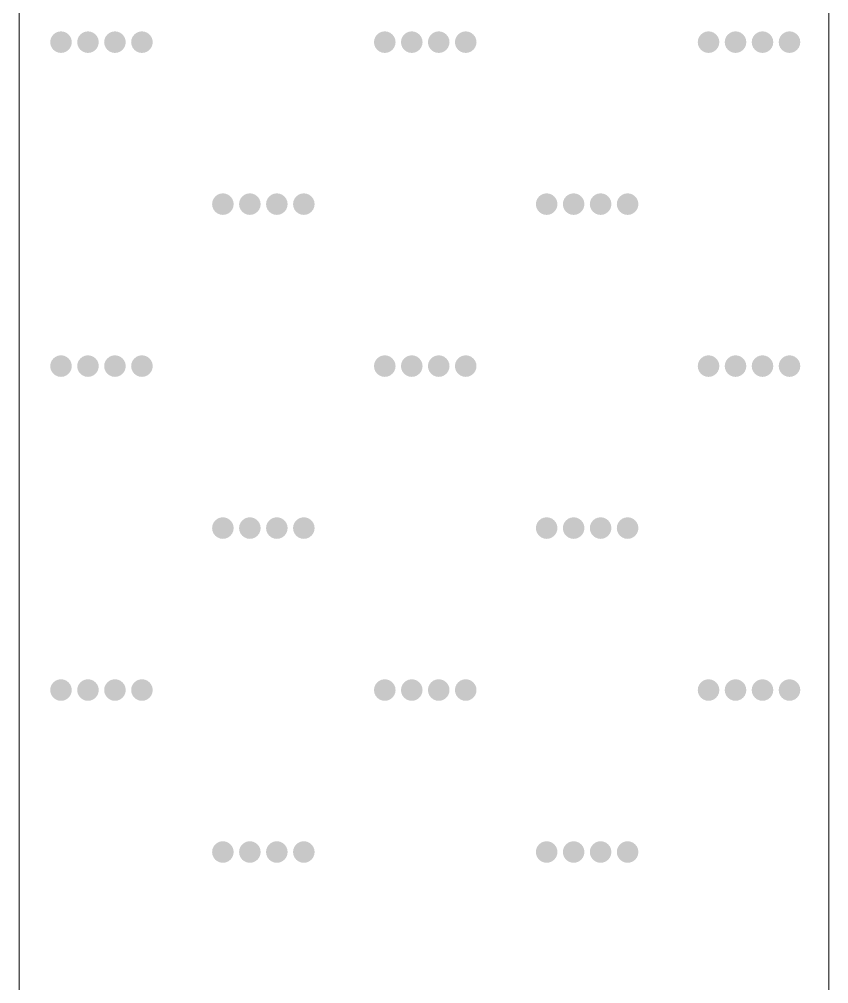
# Model space of a CAD drawing. Header units: inches. Extents: x -27 to 109, y -724 to 26.
# Drawn here: x 18.082 to 20.082, y -554.836 to -552.454 of the extents above; entities that cross this region are included whole.
import ezdxf

# ---------------------------------------------------------------- set-up
doc = ezdxf.new("R2010")
doc.units = ezdxf.units.IN
doc.header["$MEASUREMENT"] = 0
doc.layers.get('0').update_dxf_attribs({"lineweight": 0})

# ---------------------------------------------------------------- blocks, each defined once
blk = doc.blocks.new('lr_block_82')
at = {"true_color": 0x000000}
for points in [[(18.2105, -552.5176), (18.2114, -552.5107), (18.2105, -552.5037), (18.2078, -552.4973), (18.2035, -552.4919), (18.1981, -552.4876), (18.1917, -552.4849), (18.1847, -552.484), (18.1778, -552.4849), (18.1714, -552.4876), (18.1659, -552.4919), (18.1617, -552.4973), (18.159, -552.5037), (18.1581, -552.5107), (18.159, -552.5176), (18.1617, -552.524), (18.1659, -552.5295), (18.1714, -552.5337), (18.1778, -552.5364), (18.1847, -552.5373), (18.1917, -552.5364), (18.1981, -552.5337), (18.2035, -552.5295), (18.2078, -552.524)], [(18.2771, -552.5176), (18.2781, -552.5107), (18.2771, -552.5037), (18.2745, -552.4973), (18.2702, -552.4919), (18.2647, -552.4876), (18.2583, -552.4849), (18.2514, -552.484), (18.2445, -552.4849), (18.2381, -552.4876), (18.2326, -552.4919), (18.2283, -552.4973), (18.2257, -552.5037), (18.2247, -552.5107), (18.2257, -552.5176), (18.2283, -552.524), (18.2326, -552.5295), (18.2381, -552.5337), (18.2445, -552.5364), (18.2514, -552.5373), (18.2583, -552.5364), (18.2647, -552.5337), (18.2702, -552.5295), (18.2745, -552.524)], [(18.3438, -552.5176), (18.3447, -552.5107), (18.3438, -552.5037), (18.3411, -552.4973), (18.3369, -552.4919), (18.3314, -552.4876), (18.325, -552.4849), (18.3181, -552.484), (18.3111, -552.4849), (18.3047, -552.4876), (18.2993, -552.4919), (18.295, -552.4973), (18.2923, -552.5037), (18.2914, -552.5107), (18.2923, -552.5176), (18.295, -552.524), (18.2993, -552.5295), (18.3047, -552.5337), (18.3111, -552.5364), (18.3181, -552.5373), (18.325, -552.5364), (18.3314, -552.5337), (18.3369, -552.5295), (18.3411, -552.524)], [(18.4105, -552.5176), (18.4114, -552.5107), (18.4105, -552.5037), (18.4078, -552.4973), (18.4035, -552.4919), (18.3981, -552.4876), (18.3917, -552.4849), (18.3847, -552.484), (18.3778, -552.4849), (18.3714, -552.4876), (18.3659, -552.4919), (18.3617, -552.4973), (18.359, -552.5037), (18.3581, -552.5107), (18.359, -552.5176), (18.3617, -552.524), (18.3659, -552.5295), (18.3714, -552.5337), (18.3778, -552.5364), (18.3847, -552.5373), (18.3917, -552.5364), (18.3981, -552.5337), (18.4035, -552.5295), (18.4078, -552.524)], [(19.0105, -552.5176), (19.0114, -552.5107), (19.0105, -552.5037), (19.0078, -552.4973), (19.0035, -552.4919), (18.9981, -552.4876), (18.9917, -552.4849), (18.9847, -552.484), (18.9778, -552.4849), (18.9714, -552.4876), (18.9659, -552.4919), (18.9617, -552.4973), (18.959, -552.5037), (18.9581, -552.5107), (18.959, -552.5176), (18.9617, -552.524), (18.9659, -552.5295), (18.9714, -552.5337), (18.9778, -552.5364), (18.9847, -552.5373), (18.9917, -552.5364), (18.9981, -552.5337), (19.0035, -552.5295), (19.0078, -552.524)], [(19.0771, -552.5176), (19.0781, -552.5107), (19.0771, -552.5037), (19.0745, -552.4973), (19.0702, -552.4919), (19.0647, -552.4876), (19.0583, -552.4849), (19.0514, -552.484), (19.0445, -552.4849), (19.0381, -552.4876), (19.0326, -552.4919), (19.0283, -552.4973), (19.0257, -552.5037), (19.0247, -552.5107), (19.0257, -552.5176), (19.0283, -552.524), (19.0326, -552.5295), (19.0381, -552.5337), (19.0445, -552.5364), (19.0514, -552.5373), (19.0583, -552.5364), (19.0647, -552.5337), (19.0702, -552.5295), (19.0745, -552.524)], [(19.1438, -552.5176), (19.1447, -552.5107), (19.1438, -552.5037), (19.1411, -552.4973), (19.1369, -552.4919), (19.1314, -552.4876), (19.125, -552.4849), (19.1181, -552.484), (19.1111, -552.4849), (19.1047, -552.4876), (19.0993, -552.4919), (19.095, -552.4973), (19.0923, -552.5037), (19.0914, -552.5107), (19.0923, -552.5176), (19.095, -552.524), (19.0993, -552.5295), (19.1047, -552.5337), (19.1111, -552.5364), (19.1181, -552.5373), (19.125, -552.5364), (19.1314, -552.5337), (19.1369, -552.5295), (19.1411, -552.524)], [(19.2105, -552.5176), (19.2114, -552.5107), (19.2105, -552.5037), (19.2078, -552.4973), (19.2035, -552.4919), (19.1981, -552.4876), (19.1917, -552.4849), (19.1847, -552.484), (19.1778, -552.4849), (19.1714, -552.4876), (19.1659, -552.4919), (19.1617, -552.4973), (19.159, -552.5037), (19.1581, -552.5107), (19.159, -552.5176), (19.1617, -552.524), (19.1659, -552.5295), (19.1714, -552.5337), (19.1778, -552.5364), (19.1847, -552.5373), (19.1917, -552.5364), (19.1981, -552.5337), (19.2035, -552.5295), (19.2078, -552.524)], [(19.8105, -552.5176), (19.8114, -552.5107), (19.8105, -552.5037), (19.8078, -552.4973), (19.8035, -552.4919), (19.7981, -552.4876), (19.7917, -552.4849), (19.7847, -552.484), (19.7778, -552.4849), (19.7714, -552.4876), (19.7659, -552.4919), (19.7617, -552.4973), (19.759, -552.5037), (19.7581, -552.5107), (19.759, -552.5176), (19.7617, -552.524), (19.7659, -552.5295), (19.7714, -552.5337), (19.7778, -552.5364), (19.7847, -552.5373), (19.7917, -552.5364), (19.7981, -552.5337), (19.8035, -552.5295), (19.8078, -552.524)], [(19.8771, -552.5176), (19.8781, -552.5107), (19.8771, -552.5037), (19.8745, -552.4973), (19.8702, -552.4919), (19.8647, -552.4876), (19.8583, -552.4849), (19.8514, -552.484), (19.8445, -552.4849), (19.8381, -552.4876), (19.8326, -552.4919), (19.8283, -552.4973), (19.8257, -552.5037), (19.8247, -552.5107), (19.8257, -552.5176), (19.8283, -552.524), (19.8326, -552.5295), (19.8381, -552.5337), (19.8445, -552.5364), (19.8514, -552.5373), (19.8583, -552.5364), (19.8647, -552.5337), (19.8702, -552.5295), (19.8745, -552.524)], [(19.9438, -552.5176), (19.9447, -552.5107), (19.9438, -552.5037), (19.9411, -552.4973), (19.9369, -552.4919), (19.9314, -552.4876), (19.925, -552.4849), (19.9181, -552.484), (19.9111, -552.4849), (19.9047, -552.4876), (19.8993, -552.4919), (19.895, -552.4973), (19.8923, -552.5037), (19.8914, -552.5107), (19.8923, -552.5176), (19.895, -552.524), (19.8993, -552.5295), (19.9047, -552.5337), (19.9111, -552.5364), (19.9181, -552.5373), (19.925, -552.5364), (19.9314, -552.5337), (19.9369, -552.5295), (19.9411, -552.524)], [(20.0105, -552.5176), (20.0114, -552.5107), (20.0105, -552.5037), (20.0078, -552.4973), (20.0035, -552.4919), (19.9981, -552.4876), (19.9917, -552.4849), (19.9847, -552.484), (19.9778, -552.4849), (19.9714, -552.4876), (19.9659, -552.4919), (19.9617, -552.4973), (19.959, -552.5037), (19.9581, -552.5107), (19.959, -552.5176), (19.9617, -552.524), (19.9659, -552.5295), (19.9714, -552.5337), (19.9778, -552.5364), (19.9847, -552.5373), (19.9917, -552.5364), (19.9981, -552.5337), (20.0035, -552.5295), (20.0078, -552.524)], [(18.6105, -552.9176), (18.6114, -552.9107), (18.6105, -552.9037), (18.6078, -552.8973), (18.6035, -552.8919), (18.5981, -552.8876), (18.5917, -552.8849), (18.5847, -552.884), (18.5778, -552.8849), (18.5714, -552.8876), (18.5659, -552.8919), (18.5617, -552.8973), (18.559, -552.9037), (18.5581, -552.9107), (18.559, -552.9176), (18.5617, -552.924), (18.5659, -552.9295), (18.5714, -552.9337), (18.5778, -552.9364), (18.5847, -552.9373), (18.5917, -552.9364), (18.5981, -552.9337), (18.6035, -552.9295), (18.6078, -552.924)], [(18.6771, -552.9176), (18.6781, -552.9107), (18.6771, -552.9037), (18.6745, -552.8973), (18.6702, -552.8919), (18.6647, -552.8876), (18.6583, -552.8849), (18.6514, -552.884), (18.6445, -552.8849), (18.6381, -552.8876), (18.6326, -552.8919), (18.6283, -552.8973), (18.6257, -552.9037), (18.6247, -552.9107), (18.6257, -552.9176), (18.6283, -552.924), (18.6326, -552.9295), (18.6381, -552.9337), (18.6445, -552.9364), (18.6514, -552.9373), (18.6583, -552.9364), (18.6647, -552.9337), (18.6702, -552.9295), (18.6745, -552.924)], [(18.7438, -552.9176), (18.7447, -552.9107), (18.7438, -552.9037), (18.7411, -552.8973), (18.7369, -552.8919), (18.7314, -552.8876), (18.725, -552.8849), (18.7181, -552.884), (18.7111, -552.8849), (18.7047, -552.8876), (18.6993, -552.8919), (18.695, -552.8973), (18.6923, -552.9037), (18.6914, -552.9107), (18.6923, -552.9176), (18.695, -552.924), (18.6993, -552.9295), (18.7047, -552.9337), (18.7111, -552.9364), (18.7181, -552.9373), (18.725, -552.9364), (18.7314, -552.9337), (18.7369, -552.9295), (18.7411, -552.924)], [(18.8105, -552.9176), (18.8114, -552.9107), (18.8105, -552.9037), (18.8078, -552.8973), (18.8035, -552.8919), (18.7981, -552.8876), (18.7917, -552.8849), (18.7847, -552.884), (18.7778, -552.8849), (18.7714, -552.8876), (18.7659, -552.8919), (18.7617, -552.8973), (18.759, -552.9037), (18.7581, -552.9107), (18.759, -552.9176), (18.7617, -552.924), (18.7659, -552.9295), (18.7714, -552.9337), (18.7778, -552.9364), (18.7847, -552.9373), (18.7917, -552.9364), (18.7981, -552.9337), (18.8035, -552.9295), (18.8078, -552.924)], [(19.4105, -552.9176), (19.4114, -552.9107), (19.4105, -552.9037), (19.4078, -552.8973), (19.4035, -552.8919), (19.3981, -552.8876), (19.3917, -552.8849), (19.3847, -552.884), (19.3778, -552.8849), (19.3714, -552.8876), (19.3659, -552.8919), (19.3617, -552.8973), (19.359, -552.9037), (19.3581, -552.9107), (19.359, -552.9176), (19.3617, -552.924), (19.3659, -552.9295), (19.3714, -552.9337), (19.3778, -552.9364), (19.3847, -552.9373), (19.3917, -552.9364), (19.3981, -552.9337), (19.4035, -552.9295), (19.4078, -552.924)], [(19.4771, -552.9176), (19.4781, -552.9107), (19.4771, -552.9037), (19.4745, -552.8973), (19.4702, -552.8919), (19.4647, -552.8876), (19.4583, -552.8849), (19.4514, -552.884), (19.4445, -552.8849), (19.4381, -552.8876), (19.4326, -552.8919), (19.4283, -552.8973), (19.4257, -552.9037), (19.4247, -552.9107), (19.4257, -552.9176), (19.4283, -552.924), (19.4326, -552.9295), (19.4381, -552.9337), (19.4445, -552.9364), (19.4514, -552.9373), (19.4583, -552.9364), (19.4647, -552.9337), (19.4702, -552.9295), (19.4745, -552.924)], [(19.5438, -552.9176), (19.5447, -552.9107), (19.5438, -552.9037), (19.5411, -552.8973), (19.5369, -552.8919), (19.5314, -552.8876), (19.525, -552.8849), (19.5181, -552.884), (19.5111, -552.8849), (19.5047, -552.8876), (19.4993, -552.8919), (19.495, -552.8973), (19.4923, -552.9037), (19.4914, -552.9107), (19.4923, -552.9176), (19.495, -552.924), (19.4993, -552.9295), (19.5047, -552.9337), (19.5111, -552.9364), (19.5181, -552.9373), (19.525, -552.9364), (19.5314, -552.9337), (19.5369, -552.9295), (19.5411, -552.924)], [(19.6105, -552.9176), (19.6114, -552.9107), (19.6105, -552.9037), (19.6078, -552.8973), (19.6035, -552.8919), (19.5981, -552.8876), (19.5917, -552.8849), (19.5847, -552.884), (19.5778, -552.8849), (19.5714, -552.8876), (19.5659, -552.8919), (19.5617, -552.8973), (19.559, -552.9037), (19.5581, -552.9107), (19.559, -552.9176), (19.5617, -552.924), (19.5659, -552.9295), (19.5714, -552.9337), (19.5778, -552.9364), (19.5847, -552.9373), (19.5917, -552.9364), (19.5981, -552.9337), (19.6035, -552.9295), (19.6078, -552.924)], [(18.2105, -553.3176), (18.2114, -553.3107), (18.2105, -553.3037), (18.2078, -553.2973), (18.2035, -553.2919), (18.1981, -553.2876), (18.1917, -553.2849), (18.1847, -553.284), (18.1778, -553.2849), (18.1714, -553.2876), (18.1659, -553.2919), (18.1617, -553.2973), (18.159, -553.3037), (18.1581, -553.3107), (18.159, -553.3176), (18.1617, -553.324), (18.1659, -553.3295), (18.1714, -553.3337), (18.1778, -553.3364), (18.1847, -553.3373), (18.1917, -553.3364), (18.1981, -553.3337), (18.2035, -553.3295), (18.2078, -553.324)], [(18.2771, -553.3176), (18.2781, -553.3107), (18.2771, -553.3037), (18.2745, -553.2973), (18.2702, -553.2919), (18.2647, -553.2876), (18.2583, -553.2849), (18.2514, -553.284), (18.2445, -553.2849), (18.2381, -553.2876), (18.2326, -553.2919), (18.2283, -553.2973), (18.2257, -553.3037), (18.2247, -553.3107), (18.2257, -553.3176), (18.2283, -553.324), (18.2326, -553.3295), (18.2381, -553.3337), (18.2445, -553.3364), (18.2514, -553.3373), (18.2583, -553.3364), (18.2647, -553.3337), (18.2702, -553.3295), (18.2745, -553.324)], [(18.3438, -553.3176), (18.3447, -553.3107), (18.3438, -553.3037), (18.3411, -553.2973), (18.3369, -553.2919), (18.3314, -553.2876), (18.325, -553.2849), (18.3181, -553.284), (18.3111, -553.2849), (18.3047, -553.2876), (18.2993, -553.2919), (18.295, -553.2973), (18.2923, -553.3037), (18.2914, -553.3107), (18.2923, -553.3176), (18.295, -553.324), (18.2993, -553.3295), (18.3047, -553.3337), (18.3111, -553.3364), (18.3181, -553.3373), (18.325, -553.3364), (18.3314, -553.3337), (18.3369, -553.3295), (18.3411, -553.324)], [(18.4105, -553.3176), (18.4114, -553.3107), (18.4105, -553.3037), (18.4078, -553.2973), (18.4035, -553.2919), (18.3981, -553.2876), (18.3917, -553.2849), (18.3847, -553.284), (18.3778, -553.2849), (18.3714, -553.2876), (18.3659, -553.2919), (18.3617, -553.2973), (18.359, -553.3037), (18.3581, -553.3107), (18.359, -553.3176), (18.3617, -553.324), (18.3659, -553.3295), (18.3714, -553.3337), (18.3778, -553.3364), (18.3847, -553.3373), (18.3917, -553.3364), (18.3981, -553.3337), (18.4035, -553.3295), (18.4078, -553.324)], [(19.0105, -553.3176), (19.0114, -553.3107), (19.0105, -553.3037), (19.0078, -553.2973), (19.0035, -553.2919), (18.9981, -553.2876), (18.9917, -553.2849), (18.9847, -553.284), (18.9778, -553.2849), (18.9714, -553.2876), (18.9659, -553.2919), (18.9617, -553.2973), (18.959, -553.3037), (18.9581, -553.3107), (18.959, -553.3176), (18.9617, -553.324), (18.9659, -553.3295), (18.9714, -553.3337), (18.9778, -553.3364), (18.9847, -553.3373), (18.9917, -553.3364), (18.9981, -553.3337), (19.0035, -553.3295), (19.0078, -553.324)], [(19.0771, -553.3176), (19.0781, -553.3107), (19.0771, -553.3037), (19.0745, -553.2973), (19.0702, -553.2919), (19.0647, -553.2876), (19.0583, -553.2849), (19.0514, -553.284), (19.0445, -553.2849), (19.0381, -553.2876), (19.0326, -553.2919), (19.0283, -553.2973), (19.0257, -553.3037), (19.0247, -553.3107), (19.0257, -553.3176), (19.0283, -553.324), (19.0326, -553.3295), (19.0381, -553.3337), (19.0445, -553.3364), (19.0514, -553.3373), (19.0583, -553.3364), (19.0647, -553.3337), (19.0702, -553.3295), (19.0745, -553.324)], [(19.1438, -553.3176), (19.1447, -553.3107), (19.1438, -553.3037), (19.1411, -553.2973), (19.1369, -553.2919), (19.1314, -553.2876), (19.125, -553.2849), (19.1181, -553.284), (19.1111, -553.2849), (19.1047, -553.2876), (19.0993, -553.2919), (19.095, -553.2973), (19.0923, -553.3037), (19.0914, -553.3107), (19.0923, -553.3176), (19.095, -553.324), (19.0993, -553.3295), (19.1047, -553.3337), (19.1111, -553.3364), (19.1181, -553.3373), (19.125, -553.3364), (19.1314, -553.3337), (19.1369, -553.3295), (19.1411, -553.324)], [(19.2105, -553.3176), (19.2114, -553.3107), (19.2105, -553.3037), (19.2078, -553.2973), (19.2035, -553.2919), (19.1981, -553.2876), (19.1917, -553.2849), (19.1847, -553.284), (19.1778, -553.2849), (19.1714, -553.2876), (19.1659, -553.2919), (19.1617, -553.2973), (19.159, -553.3037), (19.1581, -553.3107), (19.159, -553.3176), (19.1617, -553.324), (19.1659, -553.3295), (19.1714, -553.3337), (19.1778, -553.3364), (19.1847, -553.3373), (19.1917, -553.3364), (19.1981, -553.3337), (19.2035, -553.3295), (19.2078, -553.324)], [(19.8105, -553.3176), (19.8114, -553.3107), (19.8105, -553.3037), (19.8078, -553.2973), (19.8035, -553.2919), (19.7981, -553.2876), (19.7917, -553.2849), (19.7847, -553.284), (19.7778, -553.2849), (19.7714, -553.2876), (19.7659, -553.2919), (19.7617, -553.2973), (19.759, -553.3037), (19.7581, -553.3107), (19.759, -553.3176), (19.7617, -553.324), (19.7659, -553.3295), (19.7714, -553.3337), (19.7778, -553.3364), (19.7847, -553.3373), (19.7917, -553.3364), (19.7981, -553.3337), (19.8035, -553.3295), (19.8078, -553.324)], [(19.8771, -553.3176), (19.8781, -553.3107), (19.8771, -553.3037), (19.8745, -553.2973), (19.8702, -553.2919), (19.8647, -553.2876), (19.8583, -553.2849), (19.8514, -553.284), (19.8445, -553.2849), (19.8381, -553.2876), (19.8326, -553.2919), (19.8283, -553.2973), (19.8257, -553.3037), (19.8247, -553.3107), (19.8257, -553.3176), (19.8283, -553.324), (19.8326, -553.3295), (19.8381, -553.3337), (19.8445, -553.3364), (19.8514, -553.3373), (19.8583, -553.3364), (19.8647, -553.3337), (19.8702, -553.3295), (19.8745, -553.324)], [(19.9438, -553.3176), (19.9447, -553.3107), (19.9438, -553.3037), (19.9411, -553.2973), (19.9369, -553.2919), (19.9314, -553.2876), (19.925, -553.2849), (19.9181, -553.284), (19.9111, -553.2849), (19.9047, -553.2876), (19.8993, -553.2919), (19.895, -553.2973), (19.8923, -553.3037), (19.8914, -553.3107), (19.8923, -553.3176), (19.895, -553.324), (19.8993, -553.3295), (19.9047, -553.3337), (19.9111, -553.3364), (19.9181, -553.3373), (19.925, -553.3364), (19.9314, -553.3337), (19.9369, -553.3295), (19.9411, -553.324)], [(20.0105, -553.3176), (20.0114, -553.3107), (20.0105, -553.3037), (20.0078, -553.2973), (20.0035, -553.2919), (19.9981, -553.2876), (19.9917, -553.2849), (19.9847, -553.284), (19.9778, -553.2849), (19.9714, -553.2876), (19.9659, -553.2919), (19.9617, -553.2973), (19.959, -553.3037), (19.9581, -553.3107), (19.959, -553.3176), (19.9617, -553.324), (19.9659, -553.3295), (19.9714, -553.3337), (19.9778, -553.3364), (19.9847, -553.3373), (19.9917, -553.3364), (19.9981, -553.3337), (20.0035, -553.3295), (20.0078, -553.324)], [(18.6105, -553.7176), (18.6114, -553.7107), (18.6105, -553.7037), (18.6078, -553.6973), (18.6035, -553.6919), (18.5981, -553.6876), (18.5917, -553.6849), (18.5847, -553.684), (18.5778, -553.6849), (18.5714, -553.6876), (18.5659, -553.6919), (18.5617, -553.6973), (18.559, -553.7037), (18.5581, -553.7107), (18.559, -553.7176), (18.5617, -553.724), (18.5659, -553.7295), (18.5714, -553.7337), (18.5778, -553.7364), (18.5847, -553.7373), (18.5917, -553.7364), (18.5981, -553.7337), (18.6035, -553.7295), (18.6078, -553.724)], [(18.6771, -553.7176), (18.6781, -553.7107), (18.6771, -553.7037), (18.6745, -553.6973), (18.6702, -553.6919), (18.6647, -553.6876), (18.6583, -553.6849), (18.6514, -553.684), (18.6445, -553.6849), (18.6381, -553.6876), (18.6326, -553.6919), (18.6283, -553.6973), (18.6257, -553.7037), (18.6247, -553.7107), (18.6257, -553.7176), (18.6283, -553.724), (18.6326, -553.7295), (18.6381, -553.7337), (18.6445, -553.7364), (18.6514, -553.7373), (18.6583, -553.7364), (18.6647, -553.7337), (18.6702, -553.7295), (18.6745, -553.724)], [(18.7438, -553.7176), (18.7447, -553.7107), (18.7438, -553.7037), (18.7411, -553.6973), (18.7369, -553.6919), (18.7314, -553.6876), (18.725, -553.6849), (18.7181, -553.684), (18.7111, -553.6849), (18.7047, -553.6876), (18.6993, -553.6919), (18.695, -553.6973), (18.6923, -553.7037), (18.6914, -553.7107), (18.6923, -553.7176), (18.695, -553.724), (18.6993, -553.7295), (18.7047, -553.7337), (18.7111, -553.7364), (18.7181, -553.7373), (18.725, -553.7364), (18.7314, -553.7337), (18.7369, -553.7295), (18.7411, -553.724)], [(18.8105, -553.7176), (18.8114, -553.7107), (18.8105, -553.7037), (18.8078, -553.6973), (18.8035, -553.6919), (18.7981, -553.6876), (18.7917, -553.6849), (18.7847, -553.684), (18.7778, -553.6849), (18.7714, -553.6876), (18.7659, -553.6919), (18.7617, -553.6973), (18.759, -553.7037), (18.7581, -553.7107), (18.759, -553.7176), (18.7617, -553.724), (18.7659, -553.7295), (18.7714, -553.7337), (18.7778, -553.7364), (18.7847, -553.7373), (18.7917, -553.7364), (18.7981, -553.7337), (18.8035, -553.7295), (18.8078, -553.724)], [(19.4105, -553.7176), (19.4114, -553.7107), (19.4105, -553.7037), (19.4078, -553.6973), (19.4035, -553.6919), (19.3981, -553.6876), (19.3917, -553.6849), (19.3847, -553.684), (19.3778, -553.6849), (19.3714, -553.6876), (19.3659, -553.6919), (19.3617, -553.6973), (19.359, -553.7037), (19.3581, -553.7107), (19.359, -553.7176), (19.3617, -553.724), (19.3659, -553.7295), (19.3714, -553.7337), (19.3778, -553.7364), (19.3847, -553.7373), (19.3917, -553.7364), (19.3981, -553.7337), (19.4035, -553.7295), (19.4078, -553.724)], [(19.4771, -553.7176), (19.4781, -553.7107), (19.4771, -553.7037), (19.4745, -553.6973), (19.4702, -553.6919), (19.4647, -553.6876), (19.4583, -553.6849), (19.4514, -553.684), (19.4445, -553.6849), (19.4381, -553.6876), (19.4326, -553.6919), (19.4283, -553.6973), (19.4257, -553.7037), (19.4247, -553.7107), (19.4257, -553.7176), (19.4283, -553.724), (19.4326, -553.7295), (19.4381, -553.7337), (19.4445, -553.7364), (19.4514, -553.7373), (19.4583, -553.7364), (19.4647, -553.7337), (19.4702, -553.7295), (19.4745, -553.724)], [(19.5438, -553.7176), (19.5447, -553.7107), (19.5438, -553.7037), (19.5411, -553.6973), (19.5369, -553.6919), (19.5314, -553.6876), (19.525, -553.6849), (19.5181, -553.684), (19.5111, -553.6849), (19.5047, -553.6876), (19.4993, -553.6919), (19.495, -553.6973), (19.4923, -553.7037), (19.4914, -553.7107), (19.4923, -553.7176), (19.495, -553.724), (19.4993, -553.7295), (19.5047, -553.7337), (19.5111, -553.7364), (19.5181, -553.7373), (19.525, -553.7364), (19.5314, -553.7337), (19.5369, -553.7295), (19.5411, -553.724)], [(19.6105, -553.7176), (19.6114, -553.7107), (19.6105, -553.7037), (19.6078, -553.6973), (19.6035, -553.6919), (19.5981, -553.6876), (19.5917, -553.6849), (19.5847, -553.684), (19.5778, -553.6849), (19.5714, -553.6876), (19.5659, -553.6919), (19.5617, -553.6973), (19.559, -553.7037), (19.5581, -553.7107), (19.559, -553.7176), (19.5617, -553.724), (19.5659, -553.7295), (19.5714, -553.7337), (19.5778, -553.7364), (19.5847, -553.7373), (19.5917, -553.7364), (19.5981, -553.7337), (19.6035, -553.7295), (19.6078, -553.724)], [(18.2105, -554.1176), (18.2114, -554.1107), (18.2105, -554.1037), (18.2078, -554.0973), (18.2035, -554.0919), (18.1981, -554.0876), (18.1917, -554.0849), (18.1847, -554.084), (18.1778, -554.0849), (18.1714, -554.0876), (18.1659, -554.0919), (18.1617, -554.0973), (18.159, -554.1037), (18.1581, -554.1107), (18.159, -554.1176), (18.1617, -554.124), (18.1659, -554.1295), (18.1714, -554.1337), (18.1778, -554.1364), (18.1847, -554.1373), (18.1917, -554.1364), (18.1981, -554.1337), (18.2035, -554.1295), (18.2078, -554.124)], [(18.2771, -554.1176), (18.2781, -554.1107), (18.2771, -554.1037), (18.2745, -554.0973), (18.2702, -554.0919), (18.2647, -554.0876), (18.2583, -554.0849), (18.2514, -554.084), (18.2445, -554.0849), (18.2381, -554.0876), (18.2326, -554.0919), (18.2283, -554.0973), (18.2257, -554.1037), (18.2247, -554.1107), (18.2257, -554.1176), (18.2283, -554.124), (18.2326, -554.1295), (18.2381, -554.1337), (18.2445, -554.1364), (18.2514, -554.1373), (18.2583, -554.1364), (18.2647, -554.1337), (18.2702, -554.1295), (18.2745, -554.124)], [(18.3438, -554.1176), (18.3447, -554.1107), (18.3438, -554.1037), (18.3411, -554.0973), (18.3369, -554.0919), (18.3314, -554.0876), (18.325, -554.0849), (18.3181, -554.084), (18.3111, -554.0849), (18.3047, -554.0876), (18.2993, -554.0919), (18.295, -554.0973), (18.2923, -554.1037), (18.2914, -554.1107), (18.2923, -554.1176), (18.295, -554.124), (18.2993, -554.1295), (18.3047, -554.1337), (18.3111, -554.1364), (18.3181, -554.1373), (18.325, -554.1364), (18.3314, -554.1337), (18.3369, -554.1295), (18.3411, -554.124)], [(18.4105, -554.1176), (18.4114, -554.1107), (18.4105, -554.1037), (18.4078, -554.0973), (18.4035, -554.0919), (18.3981, -554.0876), (18.3917, -554.0849), (18.3847, -554.084), (18.3778, -554.0849), (18.3714, -554.0876), (18.3659, -554.0919), (18.3617, -554.0973), (18.359, -554.1037), (18.3581, -554.1107), (18.359, -554.1176), (18.3617, -554.124), (18.3659, -554.1295), (18.3714, -554.1337), (18.3778, -554.1364), (18.3847, -554.1373), (18.3917, -554.1364), (18.3981, -554.1337), (18.4035, -554.1295), (18.4078, -554.124)], [(19.0105, -554.1176), (19.0114, -554.1107), (19.0105, -554.1037), (19.0078, -554.0973), (19.0035, -554.0919), (18.9981, -554.0876), (18.9917, -554.0849), (18.9847, -554.084), (18.9778, -554.0849), (18.9714, -554.0876), (18.9659, -554.0919), (18.9617, -554.0973), (18.959, -554.1037), (18.9581, -554.1107), (18.959, -554.1176), (18.9617, -554.124), (18.9659, -554.1295), (18.9714, -554.1337), (18.9778, -554.1364), (18.9847, -554.1373), (18.9917, -554.1364), (18.9981, -554.1337), (19.0035, -554.1295), (19.0078, -554.124)], [(19.0771, -554.1176), (19.0781, -554.1107), (19.0771, -554.1037), (19.0745, -554.0973), (19.0702, -554.0919), (19.0647, -554.0876), (19.0583, -554.0849), (19.0514, -554.084), (19.0445, -554.0849), (19.0381, -554.0876), (19.0326, -554.0919), (19.0283, -554.0973), (19.0257, -554.1037), (19.0247, -554.1107), (19.0257, -554.1176), (19.0283, -554.124), (19.0326, -554.1295), (19.0381, -554.1337), (19.0445, -554.1364), (19.0514, -554.1373), (19.0583, -554.1364), (19.0647, -554.1337), (19.0702, -554.1295), (19.0745, -554.124)], [(19.1438, -554.1176), (19.1447, -554.1107), (19.1438, -554.1037), (19.1411, -554.0973), (19.1369, -554.0919), (19.1314, -554.0876), (19.125, -554.0849), (19.1181, -554.084), (19.1111, -554.0849), (19.1047, -554.0876), (19.0993, -554.0919), (19.095, -554.0973), (19.0923, -554.1037), (19.0914, -554.1107), (19.0923, -554.1176), (19.095, -554.124), (19.0993, -554.1295), (19.1047, -554.1337), (19.1111, -554.1364), (19.1181, -554.1373), (19.125, -554.1364), (19.1314, -554.1337), (19.1369, -554.1295), (19.1411, -554.124)], [(19.2105, -554.1176), (19.2114, -554.1107), (19.2105, -554.1037), (19.2078, -554.0973), (19.2035, -554.0919), (19.1981, -554.0876), (19.1917, -554.0849), (19.1847, -554.084), (19.1778, -554.0849), (19.1714, -554.0876), (19.1659, -554.0919), (19.1617, -554.0973), (19.159, -554.1037), (19.1581, -554.1107), (19.159, -554.1176), (19.1617, -554.124), (19.1659, -554.1295), (19.1714, -554.1337), (19.1778, -554.1364), (19.1847, -554.1373), (19.1917, -554.1364), (19.1981, -554.1337), (19.2035, -554.1295), (19.2078, -554.124)], [(19.8105, -554.1176), (19.8114, -554.1107), (19.8105, -554.1037), (19.8078, -554.0973), (19.8035, -554.0919), (19.7981, -554.0876), (19.7917, -554.0849), (19.7847, -554.084), (19.7778, -554.0849), (19.7714, -554.0876), (19.7659, -554.0919), (19.7617, -554.0973), (19.759, -554.1037), (19.7581, -554.1107), (19.759, -554.1176), (19.7617, -554.124), (19.7659, -554.1295), (19.7714, -554.1337), (19.7778, -554.1364), (19.7847, -554.1373), (19.7917, -554.1364), (19.7981, -554.1337), (19.8035, -554.1295), (19.8078, -554.124)], [(19.8771, -554.1176), (19.8781, -554.1107), (19.8771, -554.1037), (19.8745, -554.0973), (19.8702, -554.0919), (19.8647, -554.0876), (19.8583, -554.0849), (19.8514, -554.084), (19.8445, -554.0849), (19.8381, -554.0876), (19.8326, -554.0919), (19.8283, -554.0973), (19.8257, -554.1037), (19.8247, -554.1107), (19.8257, -554.1176), (19.8283, -554.124), (19.8326, -554.1295), (19.8381, -554.1337), (19.8445, -554.1364), (19.8514, -554.1373), (19.8583, -554.1364), (19.8647, -554.1337), (19.8702, -554.1295), (19.8745, -554.124)], [(19.9438, -554.1176), (19.9447, -554.1107), (19.9438, -554.1037), (19.9411, -554.0973), (19.9369, -554.0919), (19.9314, -554.0876), (19.925, -554.0849), (19.9181, -554.084), (19.9111, -554.0849), (19.9047, -554.0876), (19.8993, -554.0919), (19.895, -554.0973), (19.8923, -554.1037), (19.8914, -554.1107), (19.8923, -554.1176), (19.895, -554.124), (19.8993, -554.1295), (19.9047, -554.1337), (19.9111, -554.1364), (19.9181, -554.1373), (19.925, -554.1364), (19.9314, -554.1337), (19.9369, -554.1295), (19.9411, -554.124)], [(20.0105, -554.1176), (20.0114, -554.1107), (20.0105, -554.1037), (20.0078, -554.0973), (20.0035, -554.0919), (19.9981, -554.0876), (19.9917, -554.0849), (19.9847, -554.084), (19.9778, -554.0849), (19.9714, -554.0876), (19.9659, -554.0919), (19.9617, -554.0973), (19.959, -554.1037), (19.9581, -554.1107), (19.959, -554.1176), (19.9617, -554.124), (19.9659, -554.1295), (19.9714, -554.1337), (19.9778, -554.1364), (19.9847, -554.1373), (19.9917, -554.1364), (19.9981, -554.1337), (20.0035, -554.1295), (20.0078, -554.124)], [(18.6105, -554.5176), (18.6114, -554.5107), (18.6105, -554.5037), (18.6078, -554.4973), (18.6035, -554.4919), (18.5981, -554.4876), (18.5917, -554.4849), (18.5847, -554.484), (18.5778, -554.4849), (18.5714, -554.4876), (18.5659, -554.4919), (18.5617, -554.4973), (18.559, -554.5037), (18.5581, -554.5107), (18.559, -554.5176), (18.5617, -554.524), (18.5659, -554.5295), (18.5714, -554.5337), (18.5778, -554.5364), (18.5847, -554.5373), (18.5917, -554.5364), (18.5981, -554.5337), (18.6035, -554.5295), (18.6078, -554.524)], [(18.6771, -554.5176), (18.6781, -554.5107), (18.6771, -554.5037), (18.6745, -554.4973), (18.6702, -554.4919), (18.6647, -554.4876), (18.6583, -554.4849), (18.6514, -554.484), (18.6445, -554.4849), (18.6381, -554.4876), (18.6326, -554.4919), (18.6283, -554.4973), (18.6257, -554.5037), (18.6247, -554.5107), (18.6257, -554.5176), (18.6283, -554.524), (18.6326, -554.5295), (18.6381, -554.5337), (18.6445, -554.5364), (18.6514, -554.5373), (18.6583, -554.5364), (18.6647, -554.5337), (18.6702, -554.5295), (18.6745, -554.524)], [(18.7438, -554.5176), (18.7447, -554.5107), (18.7438, -554.5037), (18.7411, -554.4973), (18.7369, -554.4919), (18.7314, -554.4876), (18.725, -554.4849), (18.7181, -554.484), (18.7111, -554.4849), (18.7047, -554.4876), (18.6993, -554.4919), (18.695, -554.4973), (18.6923, -554.5037), (18.6914, -554.5107), (18.6923, -554.5176), (18.695, -554.524), (18.6993, -554.5295), (18.7047, -554.5337), (18.7111, -554.5364), (18.7181, -554.5373), (18.725, -554.5364), (18.7314, -554.5337), (18.7369, -554.5295), (18.7411, -554.524)], [(18.8105, -554.5176), (18.8114, -554.5107), (18.8105, -554.5037), (18.8078, -554.4973), (18.8035, -554.4919), (18.7981, -554.4876), (18.7917, -554.4849), (18.7847, -554.484), (18.7778, -554.4849), (18.7714, -554.4876), (18.7659, -554.4919), (18.7617, -554.4973), (18.759, -554.5037), (18.7581, -554.5107), (18.759, -554.5176), (18.7617, -554.524), (18.7659, -554.5295), (18.7714, -554.5337), (18.7778, -554.5364), (18.7847, -554.5373), (18.7917, -554.5364), (18.7981, -554.5337), (18.8035, -554.5295), (18.8078, -554.524)], [(19.4105, -554.5176), (19.4114, -554.5107), (19.4105, -554.5037), (19.4078, -554.4973), (19.4035, -554.4919), (19.3981, -554.4876), (19.3917, -554.4849), (19.3847, -554.484), (19.3778, -554.4849), (19.3714, -554.4876), (19.3659, -554.4919), (19.3617, -554.4973), (19.359, -554.5037), (19.3581, -554.5107), (19.359, -554.5176), (19.3617, -554.524), (19.3659, -554.5295), (19.3714, -554.5337), (19.3778, -554.5364), (19.3847, -554.5373), (19.3917, -554.5364), (19.3981, -554.5337), (19.4035, -554.5295), (19.4078, -554.524)], [(19.4771, -554.5176), (19.4781, -554.5107), (19.4771, -554.5037), (19.4745, -554.4973), (19.4702, -554.4919), (19.4647, -554.4876), (19.4583, -554.4849), (19.4514, -554.484), (19.4445, -554.4849), (19.4381, -554.4876), (19.4326, -554.4919), (19.4283, -554.4973), (19.4257, -554.5037), (19.4247, -554.5107), (19.4257, -554.5176), (19.4283, -554.524), (19.4326, -554.5295), (19.4381, -554.5337), (19.4445, -554.5364), (19.4514, -554.5373), (19.4583, -554.5364), (19.4647, -554.5337), (19.4702, -554.5295), (19.4745, -554.524)], [(19.5438, -554.5176), (19.5447, -554.5107), (19.5438, -554.5037), (19.5411, -554.4973), (19.5369, -554.4919), (19.5314, -554.4876), (19.525, -554.4849), (19.5181, -554.484), (19.5111, -554.4849), (19.5047, -554.4876), (19.4993, -554.4919), (19.495, -554.4973), (19.4923, -554.5037), (19.4914, -554.5107), (19.4923, -554.5176), (19.495, -554.524), (19.4993, -554.5295), (19.5047, -554.5337), (19.5111, -554.5364), (19.5181, -554.5373), (19.525, -554.5364), (19.5314, -554.5337), (19.5369, -554.5295), (19.5411, -554.524)], [(19.6105, -554.5176), (19.6114, -554.5107), (19.6105, -554.5037), (19.6078, -554.4973), (19.6035, -554.4919), (19.5981, -554.4876), (19.5917, -554.4849), (19.5847, -554.484), (19.5778, -554.4849), (19.5714, -554.4876), (19.5659, -554.4919), (19.5617, -554.4973), (19.559, -554.5037), (19.5581, -554.5107), (19.559, -554.5176), (19.5617, -554.524), (19.5659, -554.5295), (19.5714, -554.5337), (19.5778, -554.5364), (19.5847, -554.5373), (19.5917, -554.5364), (19.5981, -554.5337), (19.6035, -554.5295), (19.6078, -554.524)]]:
    blk.add_hatch(color=18, dxfattribs=at).paths.add_polyline_path(points, flags=17)

msp = doc.modelspace()

# ---------------------------------------------------------------- linework, layer by layer
at = {"linetype": 'Continuous', "lineweight": 15}
for p, q in [((18.0817, -549.5037), (18.0817, -557.1237)), ((20.0817, -549.5037), (20.0817, -557.1237))]:
    msp.add_line(p, q, dxfattribs=at)

# ---------------------------------------------------------------- block references
at = {"color": 7}
msp.add_blockref('lr_block_82', (0, 0), dxfattribs=at)

doc.saveas('drawing.dxf')
